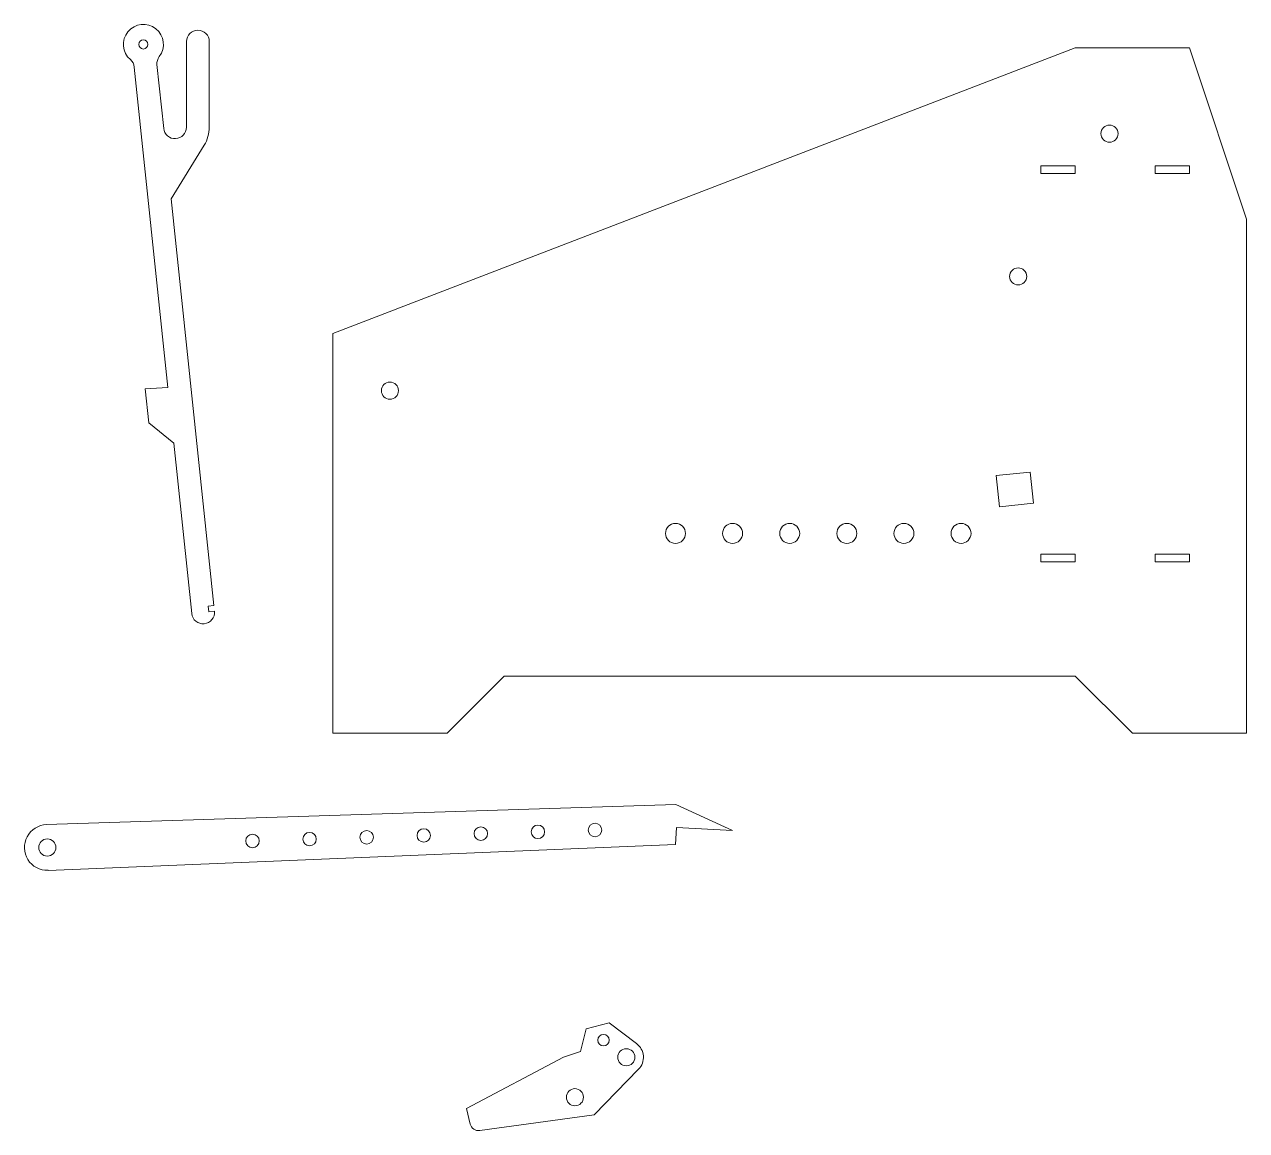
# Model space of a CAD drawing. Header units: millimetres. Extents: x -84 to 130, y -90 to 104.
import ezdxf

# ---------------------------------------------------------------- set-up
doc = ezdxf.new("R2010")
doc.units = ezdxf.units.MM
for name, color, linetype, lineweight, true_color in [('bail support', 7, 'CONTINUOUS', 0, 0x000000), ('bar', 7, 'CONTINUOUS', 0, 0x000000), ('pushbar', 7, 'CONTINUOUS', 0, 0x000000), ('side', 7, 'CONTINUOUS', 0, 0x000000)]:
    doc.layers.add(name, color=color, linetype=linetype, lineweight=lineweight, true_color=true_color)

msp = doc.modelspace()

# ---------------------------------------------------------------- linework, layer by layer
at = {"layer": 'bail support'}
for p, q in [((30.04, -32.48), (-80.13, -36)), ((40, -37), (30.04, -32.48)), ((30.01, -39.48), (30.17, -36.48)), ((30.17, -36.48), (40, -37)), ((-79.87, -44), (30.01, -39.48))]:
    msp.add_line(p, q, dxfattribs=at)
for centre, radius in [((5.91, -37.26), 1.18), ((15.91, -36.94), 1.18), ((-80, -40), 1.5), ((-44.06, -38.85), 1.18), ((-34.07, -38.53), 1.18), ((-24.07, -38.21), 1.18), ((-14.08, -37.89), 1.18), ((-4.08, -37.57), 1.18)]:
    msp.add_circle(centre, radius, dxfattribs=at)
msp.add_arc((-80, -40), 4, 91.8296, 271.8296, dxfattribs=at)
at = {"layer": 'bar'}
for p, q in [((-55.63, 86.12), (-55.63, 101.12)), ((-51.63, 101.12), (-51.63, 86.12)), ((-64.77, 96.66), (-58.87, 40.53)), ((-60.79, 97.08), (-59.62, 85.91)), ((-52.53, 82.96), (-58.32, 73.61)), ((-50.83, 2.37), (-58.32, 73.61)), ((-58.87, 40.53), (-62.87, 40.32)), ((-62.87, 40.32), (-62.24, 34.35)), ((-62.24, 34.35), (-57.84, 30.79)), ((-57.84, 30.79), (-54.71, 0.96)), ((-50.83, 2.37), (-51.83, 2.27)), ((-51.83, 2.27), (-51.72, 1.27)), ((-51.72, 1.27), (-50.73, 1.38))]:
    msp.add_line(p, q, dxfattribs=at)
msp.add_circle((-63.17, 100.62), 0.8, dxfattribs=at)
for centre, radius, start, end in [((-63.17, 100.62), 3.5, 322.6582, 229.3418), ((-53.63, 101.12), 2, 0, 180), ((-58.8, 97.28), 2, 142.6582, 186), ((-66.76, 96.45), 2, 6, 49.3418), ((-57.63, 86.12), 2, 186, 0), ((-57.63, 86.12), 6, 328.2026, 0), ((-52.72, 1.17), 2, 186, 6)]:
    msp.add_arc(centre, radius, start, end, dxfattribs=at)
at = {"layer": 'pushbar'}
for p, q in [((14.39, -71.73), (13.39, -75.73)), ((18.39, -70.73), (14.39, -71.73)), ((23.19, -74.33), (18.39, -70.73)), ((-6.61, -85.73), (10.39, -76.73)), ((10.39, -76.73), (13.39, -75.73)), ((23.54, -78.83), (15.74, -86.82)), ((-5.94, -88.43), (-6.61, -85.73)), ((15.74, -86.82), (-4.28, -89.55))]:
    msp.add_line(p, q, dxfattribs=at)
for centre, radius in [((17.39, -73.73), 1), ((21.39, -76.73), 1.5), ((12.39, -83.73), 1.5)]:
    msp.add_circle(centre, radius, dxfattribs=at)
for centre, radius, start, end in [((21.39, -76.73), 3, 315.7123, 53.1301), ((-4.48, -88.07), 1.5, 194.0362, 277.7652)]:
    msp.add_arc(centre, radius, start, end, dxfattribs=at)
at = {"layer": 'side'}
for p, q in [((-30, 50), (100, 100)), ((100, 100), (120, 100)), ((120, 100), (130, 70)), ((94, 78), (94, 79.36)), ((94, 79.36), (100, 79.36)), ((100, 78), (100, 79.36)), ((114, 78), (114, 79.36)), ((114, 79.36), (120, 79.36)), ((120, 78), (120, 79.36)), ((100, 78), (94, 78)), ((120, 78), (114, 78)), ((130, 70), (130, -20)), ((-30, -20), (-30, 50)), ((92.12, 25.74), (86.15, 25.11)), ((92.69, 20.29), (92.12, 25.74)), ((86.15, 25.11), (86.72, 19.66)), ((86.72, 19.66), (92.69, 20.29)), ((94, 10), (94, 11.36)), ((94, 11.36), (100, 11.36)), ((100, 10), (100, 11.36)), ((114, 10), (114, 11.36)), ((114, 11.36), (120, 11.36)), ((120, 10), (120, 11.36)), ((100, 10), (94, 10)), ((120, 10), (114, 10)), ((0, -10), (-10, -20)), ((100, -10), (0, -10)), ((110, -20), (100, -10)), ((-10, -20), (-30, -20)), ((130, -20), (110, -20))]:
    msp.add_line(p, q, dxfattribs=at)
for centre, radius in [((106, 85), 1.5), ((90, 60), 1.5), ((-20, 40), 1.5), ((30, 15), 1.75), ((40, 15), 1.75), ((50, 15), 1.75), ((60, 15), 1.75), ((70, 15), 1.75), ((80, 15), 1.75)]:
    msp.add_circle(centre, radius, dxfattribs=at)

doc.saveas('drawing.dxf')
